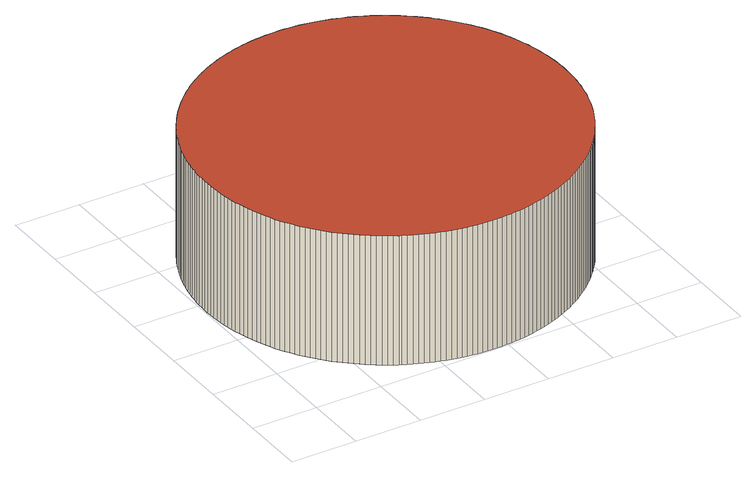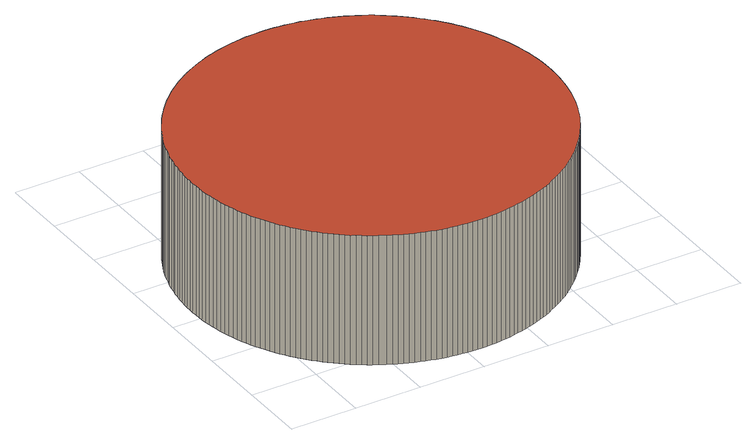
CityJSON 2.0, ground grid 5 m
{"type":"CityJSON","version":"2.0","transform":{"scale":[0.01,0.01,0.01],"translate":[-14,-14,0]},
"CityObjects":{
"building1":{"type":"Building","attributes":{"Grundfläche 2D":606.9,"Grundhöhe NN":5.43,"name":"Hamburg round courtyard","measuredHeight":10.07,"_assetSource":"Hamburg LoD3.0-HH Area 1 (2023), tile 6431","_license":"Datenlizenz Deutschland – Namensnennung – Version 2.0","_attribution":"Freie und Hansestadt Hamburg, Landesbetrieb Geoinformation und Vermessung"},"geometry":[{"type":"Solid","lod":"3","boundaries":[[[[0,1,2,3,4,5,6,7,8,9,10,11,12,13,14,15,16,17,18,19,20,21,22,23,24,25,26,27,28,29,30,31,32,33,34,35,36,37,38,39,40,41,42,43,44,45,46,47,48,49,50,51,52,53,54,55,56,57,58,59,60,61,62,63,64,65,66,67,68,69,70,71,72,73,74,75,76,77,78,79,80,81,82,83,84,85,86,87,88,89,90,91,92,93,94,95,96,97,98,99,100,101,102,103,104,105,106,107,108,109,110,111,112,113,114,115,116,117,118,119,120,121,122,123,124,125,126,127,128,129,130,131,132,133,134,135,136,137,138,139,140,141,142,143,144,145,146,147,148,149,150,151,152,153,154,155,156,157,158,159,160,161,162,163,164,165,166,167,168,169,170,171,172,173,174,175,176,177,178,179,180,181,182,183,184,185,186,187,188,189,190,191,192,193,194,195,196,197,198,199,200,201,202,203,204,205,206,207,208,209,210,211,212,213,214,215,216,217,218,219,220,221,222,223,224,225,226,227,228,229,230,231,232,233]],[[7,234,235,8]],[[8,235,236,9]],[[9,236,237,10]],[[10,237,238,11]],[[11,238,239,12]],[[12,239,240,13]],[[13,240,241,14]],[[14,241,242,15]],[[15,242,243,16]],[[16,243,244,17]],[[17,244,245,18]],[[18,245,246,19]],[[19,246,247,20]],[[20,247,248,21]],[[21,248,249,22]],[[22,249,250,23]],[[23,250,251,24]],[[24,251,252,25]],[[25,252,253,26]],[[26,253,254,27]],[[27,254,255,28]],[[28,255,256,29]],[[29,256,257,30]],[[30,257,258,31]],[[31,258,259,32]],[[32,259,260,33]],[[33,260,261,34]],[[34,261,262,35]],[[35,262,263,36]],[[36,263,264,37]],[[37,264,265,38]],[[38,265,266,39]],[[39,266,267,40]],[[40,267,268,41]],[[41,268,269,42]],[[42,269,270,43]],[[43,270,271,44]],[[44,271,272,45]],[[45,272,273,46]],[[46,273,274,47]],[[47,274,275,48]],[[48,275,276,49]],[[49,276,277,50]],[[50,277,278,51]],[[51,278,279,52]],[[52,279,280,53]],[[53,280,281,54]],[[54,281,282,55]],[[55,282,283,56]],[[56,283,284,57]],[[57,284,285,58]],[[58,285,286,59]],[[59,286,287,60]],[[60,287,288,289,62,61]],[[62,289,290,63]],[[63,290,291,64]],[[64,291,292,65]],[[65,292,293,66]],[[66,293,294,67]],[[67,294,295,68]],[[68,295,296,69]],[[69,296,297,70]],[[70,297,298,71]],[[71,298,299,72]],[[72,299,300,73]],[[73,300,301,74]],[[74,301,302,75]],[[75,302,303,76]],[[76,303,304,77]],[[77,304,305,78]],[[78,305,306,79]],[[79,306,307,80]],[[80,307,308,81]],[[81,308,309,82]],[[82,309,310,83]],[[83,310,311,84]],[[84,311,312,85]],[[85,312,313,86]],[[86,313,314,87]],[[87,314,315,88]],[[88,315,316,89]],[[89,316,317,90]],[[90,317,318,91]],[[91,318,319,92]],[[92,319,320,93]],[[93,320,321,94]],[[94,321,322,95]],[[95,322,323,96]],[[96,323,324,97]],[[97,324,325,98]],[[98,325,326,99]],[[99,326,327,100]],[[100,327,328,101]],[[101,328,329,102]],[[102,329,330,103]],[[103,330,331,104]],[[104,331,332,105]],[[105,332,333,106]],[[106,333,334,107]],[[107,334,335,108]],[[108,335,336,109]],[[109,336,337,110]],[[110,337,338,111]],[[111,338,339,112]],[[112,339,340,113]],[[113,340,341,114]],[[114,341,342,115]],[[115,342,343,116]],[[116,343,344,117]],[[117,344,345,118]],[[118,345,346,119]],[[119,346,347,120]],[[120,347,348,121]],[[121,348,349,122]],[[122,349,350,123]],[[123,350,351,124]],[[124,351,352,125]],[[125,352,353,126]],[[126,353,354,127]],[[127,354,355,128]],[[128,355,356,129]],[[129,356,357,130]],[[130,357,358,131]],[[131,358,359,132]],[[132,359,360,133]],[[133,360,361,134]],[[134,361,362,135]],[[135,362,363,136]],[[136,363,364,137]],[[137,364,365,138]],[[138,365,366,139]],[[139,366,367,140]],[[140,367,368,141]],[[141,368,369,142]],[[142,369,370,143]],[[143,370,371,144]],[[144,371,372,145]],[[145,372,373,146]],[[146,373,374,147]],[[147,374,375,148]],[[148,375,376,149]],[[149,376,377,150]],[[150,377,378,151]],[[151,378,379,152]],[[152,379,380,153]],[[153,380,381,154]],[[154,381,382,155]],[[155,382,383,156]],[[156,383,384,157]],[[157,384,385,158]],[[158,385,386,159]],[[159,386,387,160]],[[160,387,388,161]],[[161,388,389,162]],[[162,389,390,163]],[[163,390,391,164]],[[164,391,392,165]],[[165,392,393,166]],[[166,393,394,167]],[[167,394,395,168]],[[168,395,396,169]],[[169,396,397,170]],[[170,397,398,171]],[[171,398,399,172]],[[172,399,400,173]],[[173,400,401,174]],[[174,401,402,175]],[[175,402,403,176]],[[176,403,404,177]],[[177,404,405,178]],[[178,405,406,179]],[[179,406,407,180]],[[180,407,408,181]],[[181,408,409,182]],[[182,409,410,183]],[[183,410,411,184]],[[184,411,412,185]],[[185,412,413,186]],[[186,413,414,187]],[[187,414,415,188]],[[188,415,416,189]],[[189,416,417,190]],[[190,417,418,191]],[[191,418,419,192]],[[192,419,420,193]],[[193,420,421,194]],[[194,421,422,195]],[[195,422,423,196]],[[196,423,424,197]],[[197,424,425,198]],[[198,425,426,199]],[[199,426,427,200]],[[200,427,428,201]],[[201,428,429,202]],[[202,429,430,203]],[[203,430,431,204]],[[204,431,432,205]],[[205,432,433,206]],[[206,433,434,207]],[[207,434,435,208]],[[208,435,436,209]],[[209,436,437,210]],[[210,437,438,211]],[[211,438,439,212]],[[212,439,440,213]],[[213,440,441,214]],[[214,441,442,215]],[[215,442,443,216]],[[216,443,444,217]],[[217,444,445,218]],[[218,445,446,219]],[[219,446,447,220]],[[220,447,448,221]],[[221,448,449,222]],[[222,449,450,223]],[[223,450,451,224]],[[224,451,452,225]],[[225,452,453,226]],[[6,454,234,7]],[[226,453,455,227]],[[227,455,456,228]],[[228,456,457,229]],[[229,457,458,230]],[[230,458,459,231]],[[231,459,460,232]],[[232,460,461,233]],[[233,461,462,0]],[[0,462,463,1]],[[1,463,464,2]],[[2,464,465,3]],[[3,465,466,4]],[[4,466,467,5]],[[5,467,454,6]],[[458,457,456,455,453,452,451,450,449,448,447,446,445,444,443,442,441,440,439,438,437,436,435,434,433,432,431,430,429,428,427,426,425,424,423,422,421,420,419,418,417,416,415,414,413,412,411,410,409,408,407,406,405,404,403,402,401,400,399,398,397,396,395,394,393,392,391,390,389,388,387,386,385,384,383,382,381,380,379,378,377,376,375,374,373,372,371,370,369,368,367,366,365,364,363,362,361,360,359,358,357,356,355,354,353,352,351,350,349,348,347,346,345,344,343,342,341,340,339,338,337,336,335,334,333,332,331,330,329,328,327,326,325,324,323,322,321,320,319,318,317,316,315,314,313,312,311,310,309,308,307,306,305,304,303,302,301,300,299,298,297,296,295,294,293,292,291,290,289,288,287,286,285,284,283,282,281,280,279,278,277,276,275,274,273,272,271,270,269,268,267,266,265,264,263,262,261,260,259,258,257,256,255,254,253,252,251,250,249,248,247,246,245,244,243,242,241,240,239,238,237,236,235,234,454,467,466,465,464,463,462,461,460,459]]]],"semantics":{"surfaces":[{"type":"RoofSurface"},{"type":"WallSurface"},{"type":"GroundSurface"}],"values":[[0,1,1,1,1,1,1,1,1,1,1,1,1,1,1,1,1,1,1,1,1,1,1,1,1,1,1,1,1,1,1,1,1,1,1,1,1,1,1,1,1,1,1,1,1,1,1,1,1,1,1,1,1,1,1,1,1,1,1,1,1,1,1,1,1,1,1,1,1,1,1,1,1,1,1,1,1,1,1,1,1,1,1,1,1,1,1,1,1,1,1,1,1,1,1,1,1,1,1,1,1,1,1,1,1,1,1,1,1,1,1,1,1,1,1,1,1,1,1,1,1,1,1,1,1,1,1,1,1,1,1,1,1,1,1,1,1,1,1,1,1,1,1,1,1,1,1,1,1,1,1,1,1,1,1,1,1,1,1,1,1,1,1,1,1,1,1,1,1,1,1,1,1,1,1,1,1,1,1,1,1,1,1,1,1,1,1,1,1,1,1,1,1,1,1,1,1,1,1,1,1,1,1,1,1,1,1,1,1,1,1,1,1,1,1,1,1,1,1,1,1,1,1,1,1,1,1,1,1,1,1,1,1,1,2]]}}]}
},
"vertices":[
[2575,656,1007],[2594,688,1007],[2613,720,1007],[2631,753,1007],[2648,787,1007],[2664,821,1007],[2679,855,1007],[2693,890,1007],[2707,925,1007],[2719,960,1007],[2730,996,1007],[2741,1032,1007],[2750,1068,1007],[2758,1105,1007],[2766,1142,1007],[2772,1179,1007],[2778,1216,1007],[2782,1253,1007],[2786,1290,1007],[2788,1328,1007],[2789,1365,1007],[2790,1403,1007],[2789,1440,1007],[2788,1478,1007],[2785,1515,1007],[2781,1552,1007],[2777,1590,1007],[2771,1627,1007],[2764,1664,1007],[2757,1700,1007],[2748,1737,1007],[2739,1773,1007],[2728,1809,1007],[2716,1845,1007],[2704,1880,1007],[2691,1915,1007],[2676,1950,1007],[2661,1984,1007],[2645,2018,1007],[2628,2051,1007],[2610,2084,1007],[2591,2116,1007],[2571,2148,1007],[2550,2180,1007],[2529,2210,1007],[2507,2241,1007],[2483,2270,1007],[2460,2299,1007],[2435,2327,1007],[2410,2355,1007],[2383,2382,1007],[2357,2408,1007],[2329,2433,1007],[2301,2458,1007],[2272,2482,1007],[2242,2505,1007],[2212,2528,1007],[2182,2549,1007],[2150,2570,1007],[2119,2590,1007],[2086,2608,1007],[2053,2626,1007],[2037,2635,1007],[2003,2652,1007],[1969,2668,1007],[1935,2683,1007],[1900,2697,1007],[1865,2710,1007],[1829,2722,1007],[1794,2733,1007],[1758,2743,1007],[1721,2752,1007],[1685,2760,1007],[1648,2768,1007],[1611,2774,1007],[1574,2779,1007],[1536,2783,1007],[1499,2786,1007],[1462,2789,1007],[1424,2790,1007],[1387,2790,1007],[1349,2789,1007],[1312,2787,1007],[1274,2784,1007],[1237,2780,1007],[1200,2776,1007],[1163,2770,1007],[1126,2763,1007],[1090,2755,1007],[1053,2746,1007],[1017,2736,1007],[981,2726,1007],[945,2714,1007],[910,2701,1007],[875,2687,1007],[841,2673,1007],[807,2657,1007],[773,2641,1007],[740,2623,1007],[707,2605,1007],[675,2586,1007],[643,2566,1007],[612,2545,1007],[581,2524,1007],[551,2501,1007],[522,2478,1007],[493,2454,1007],[465,2429,1007],[438,2403,1007],[411,2377,1007],[385,2350,1007],[360,2322,1007],[335,2294,1007],[311,2265,1007],[288,2235,1007],[266,2205,1007],[245,2174,1007],[225,2143,1007],[205,2111,1007],[186,2078,1007],[168,2045,1007],[151,2012,1007],[136,1978,1007],[120,1944,1007],[106,1909,1007],[93,1874,1007],[81,1840,1007],[70,1804,1007],[59,1768,1007],[50,1732,1007],[42,1695,1007],[34,1658,1007],[28,1621,1007],[22,1584,1007],[18,1547,1007],[14,1510,1007],[12,1472,1007],[11,1435,1007],[10,1397,1007],[11,1360,1007],[12,1322,1007],[15,1285,1007],[19,1247,1007],[23,1210,1007],[29,1173,1007],[36,1136,1007],[43,1100,1007],[52,1063,1007],[61,1027,1007],[72,991,1007],[83,955,1007],[96,920,1007],[109,885,1007],[124,850,1007],[139,816,1007],[155,782,1007],[172,749,1007],[190,716,1007],[209,684,1007],[229,652,1007],[250,620,1007],[271,589,1007],[293,559,1007],[317,530,1007],[340,501,1007],[365,473,1007],[390,445,1007],[417,418,1007],[443,392,1007],[471,366,1007],[499,342,1007],[528,318,1007],[558,295,1007],[588,272,1007],[618,251,1007],[650,230,1007],[682,210,1007],[714,191,1007],[747,173,1007],[763,164,1007],[797,148,1007],[831,132,1007],[865,117,1007],[900,103,1007],[935,90,1007],[971,78,1007],[1006,67,1007],[1042,57,1007],[1079,48,1007],[1116,39,1007],[1152,32,1007],[1189,26,1007],[1226,21,1007],[1264,17,1007],[1301,13,1007],[1338,11,1007],[1376,10,1007],[1413,10,1007],[1451,11,1007],[1488,13,1007],[1526,15,1007],[1563,20,1007],[1600,24,1007],[1637,30,1007],[1674,37,1007],[1711,45,1007],[1747,54,1007],[1783,64,1007],[1819,74,1007],[1855,86,1007],[1890,99,1007],[1925,113,1007],[1959,127,1007],[1993,143,1007],[2027,159,1007],[2060,177,1007],[2093,195,1007],[2126,214,1007],[2157,234,1007],[2188,255,1007],[2219,277,1007],[2249,299,1007],[2278,322,1007],[2307,346,1007],[2335,371,1007],[2362,397,1007],[2389,423,1007],[2415,450,1007],[2440,478,1007],[2465,506,1007],[2489,535,1007],[2512,565,1007],[2534,595,1007],[2554,625,1007],[2693,890,0],[2707,925,0],[2719,960,0],[2730,996,0],[2741,1032,0],[2750,1068,0],[2758,1105,0],[2766,1142,0],[2772,1179,0],[2778,1216,0],[2782,1253,0],[2786,1290,0],[2788,1328,0],[2789,1365,0],[2790,1403,0],[2789,1440,0],[2788,1478,0],[2785,1515,0],[2781,1552,0],[2777,1590,0],[2771,1627,0],[2764,1664,0],[2757,1700,0],[2748,1737,0],[2739,1773,0],[2728,1809,0],[2716,1845,0],[2704,1880,0],[2691,1915,0],[2676,1950,0],[2661,1984,0],[2645,2018,0],[2628,2051,0],[2610,2084,0],[2591,2116,0],[2571,2148,0],[2550,2180,0],[2529,2210,0],[2507,2241,0],[2483,2270,0],[2460,2299,0],[2435,2327,0],[2410,2355,0],[2383,2382,0],[2357,2408,0],[2329,2433,0],[2301,2458,0],[2272,2482,0],[2242,2505,0],[2212,2528,0],[2182,2549,0],[2150,2570,0],[2119,2590,0],[2086,2608,0],[2053,2626,0],[2037,2635,0],[2003,2652,0],[1969,2668,0],[1935,2683,0],[1900,2697,0],[1865,2710,0],[1829,2722,0],[1794,2733,0],[1758,2743,0],[1721,2752,0],[1685,2760,0],[1648,2768,0],[1611,2774,0],[1574,2779,0],[1536,2783,0],[1499,2786,0],[1462,2789,0],[1424,2790,0],[1387,2790,0],[1349,2789,0],[1312,2787,0],[1274,2784,0],[1237,2780,0],[1200,2776,0],[1163,2770,0],[1126,2763,0],[1090,2755,0],[1053,2746,0],[1017,2736,0],[981,2726,0],[945,2714,0],[910,2701,0],[875,2687,0],[841,2673,0],[807,2657,0],[773,2641,0],[740,2623,0],[707,2605,0],[675,2586,0],[643,2566,0],[612,2545,0],[581,2524,0],[551,2501,0],[522,2478,0],[493,2454,0],[465,2429,0],[438,2403,0],[411,2377,0],[385,2350,0],[360,2322,0],[335,2294,0],[311,2265,0],[288,2235,0],[266,2205,0],[245,2174,0],[225,2143,0],[205,2111,0],[186,2078,0],[168,2045,0],[151,2012,0],[136,1978,0],[120,1944,0],[106,1909,0],[93,1874,0],[81,1840,0],[70,1804,0],[59,1768,0],[50,1732,0],[42,1695,0],[34,1658,0],[28,1621,0],[22,1584,0],[18,1547,0],[14,1510,0],[12,1472,0],[11,1435,0],[10,1397,0],[11,1360,0],[12,1322,0],[15,1285,0],[19,1247,0],[23,1210,0],[29,1173,0],[36,1136,0],[43,1100,0],[52,1063,0],[61,1027,0],[72,991,0],[83,955,0],[96,920,0],[109,885,0],[124,850,0],[139,816,0],[155,782,0],[172,749,0],[190,716,0],[209,684,0],[229,652,0],[250,620,0],[271,589,0],[293,559,0],[317,530,0],[340,501,0],[365,473,0],[390,445,0],[417,418,0],[443,392,0],[471,366,0],[499,342,0],[528,318,0],[558,295,0],[588,272,0],[618,251,0],[650,230,0],[682,210,0],[714,191,0],[747,173,0],[763,164,0],[797,148,0],[831,132,0],[865,117,0],[900,103,0],[935,90,0],[971,78,0],[1006,67,0],[1042,57,0],[1079,48,0],[1116,39,0],[1152,32,0],[1189,26,0],[1226,21,0],[1264,17,0],[1301,13,0],[1338,11,0],[1376,10,0],[1413,10,0],[1451,11,0],[1488,13,0],[1526,15,0],[1563,20,0],[1600,24,0],[1637,30,0],[1674,37,0],[1711,45,0],[1747,54,0],[1783,64,0],[1819,74,0],[1855,86,0],[1890,99,0],[1925,113,0],[1959,127,0],[1993,143,0],[2027,159,0],[2060,177,0],[2093,195,0],[2126,214,0],[2157,234,0],[2188,255,0],[2219,277,0],[2249,299,0],[2278,322,0],[2307,346,0],[2335,371,0],[2362,397,0],[2389,423,0],[2679,855,0],[2415,450,0],[2440,478,0],[2465,506,0],[2489,535,0],[2512,565,0],[2534,595,0],[2554,625,0],[2575,656,0],[2594,688,0],[2613,720,0],[2631,753,0],[2648,787,0],[2664,821,0]
]}
